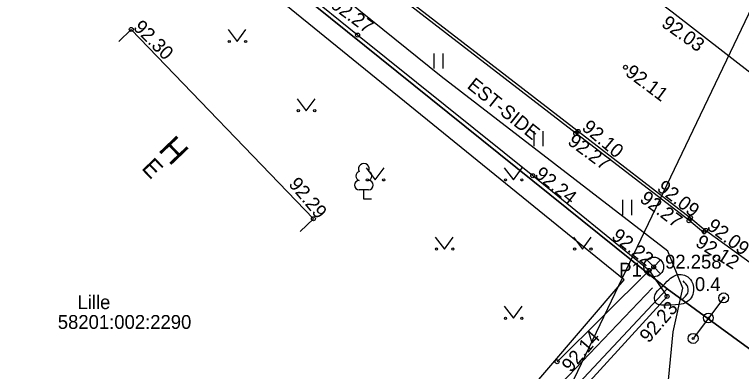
# Model space of a CAD drawing. Extents: x 629029 to 641990, y 6443658 to 6449700.
# Drawn here: x 636789.22 to 636826.05, y 6445019.81 to 6445037.87 of the extents above; entities that cross this region are included whole.
import ezdxf

# ---------------------------------------------------------------- set-up
doc = ezdxf.new("R2010")
doc.units = 0
for name, color, linetype in [('AED', 7, 'Continuous'), ('ALUSVORK', 7, 'Continuous'), ('HALJASTUS', 7, 'Continuous'), ('HOONE', 7, 'Continuous'), ('KORGUS-EH2000', 7, 'Continuous'), ('LIIKLUS', 7, 'Continuous'), ('MOOTPIIR', 7, 'Continuous'), ('MPOHULIIN', 7, 'Continuous'), ('PIIR', 7, 'Continuous'), ('PUU', 7, 'Continuous'), ('RELJEEF', 7, 'Continuous'), ('SITRASS', 7, 'Continuous'), ('TEE', 7, 'Continuous')]:
    doc.layers.add(name, color=color, linetype=linetype)

msp = doc.modelspace()

# ---------------------------------------------------------------- linework, layer by layer
at = {"layer": 'AED'}
msp.add_lwpolyline([(636816.713, 6445020.3), (636821.377, 6445024.921), (636815.478, 6445029.712), (636806.604, 6445036.827), (636801.159, 6445041.227), (636800.237, 6445041.976), (636796.704, 6445038.494)], dxfattribs=at)
at = {"layer": 'ALUSVORK'}
for points in [[(636821.251, 6445024.743), (636821.605, 6445025.097), (636821.251, 6445025.451)], [(636821.959, 6445025.451), (636821.605, 6445025.097), (636821.959, 6445024.743)]]:
    msp.add_lwpolyline(points, dxfattribs=at)
msp.add_circle((636821.605, 6445025.097), 0.5, dxfattribs=at)
at = {"layer": 'HALJASTUS'}
for p, q in [((636800.037, 6445037.107), (636800.5, 6445036.5)), ((636800.5, 6445036.5), (636800.946, 6445037.107)), ((636810.467, 6445035.897), (636810.467, 6445035.136)), ((636810.922, 6445035.897), (636810.922, 6445035.136)), ((636803.537, 6445033.607), (636804, 6445033)), ((636804, 6445033), (636804.446, 6445033.607)), ((636815.538, 6445031.966), (636815.538, 6445031.205)), ((636815.993, 6445031.966), (636815.993, 6445031.205)), ((636807.037, 6445030.107), (636807.5, 6445029.5)), ((636807.5, 6445029.5), (636807.946, 6445030.107)), ((636814.037, 6445030.107), (636814.5, 6445029.5)), ((636814.5, 6445029.5), (636814.946, 6445030.107)), ((636820.019, 6445028.484), (636820.019, 6445027.722)), ((636820.474, 6445028.484), (636820.474, 6445027.722)), ((636810.537, 6445026.607), (636811, 6445026)), ((636811, 6445026), (636811.446, 6445026.607)), ((636817.537, 6445026.607), (636818, 6445026)), ((636818, 6445026), (636818.446, 6445026.607)), ((636821.553, 6445024.035), (636816.941, 6445019.215)), ((636814.037, 6445023.107), (636814.5, 6445022.5)), ((636814.5, 6445022.5), (636814.946, 6445023.107))]:
    msp.add_line(p, q, dxfattribs=at)
msp.add_lwpolyline([(636821.377, 6445024.921), (636822.284, 6445023.607), (636818.001, 6445018.911)], dxfattribs=at)
for centre in [(636800.099, 6445036.5), (636800.928, 6445036.5), (636803.599, 6445033), (636804.428, 6445033), (636807.099, 6445029.5), (636807.928, 6445029.5), (636814.099, 6445029.5), (636814.928, 6445029.5), (636810.599, 6445026), (636811.428, 6445026), (636817.599, 6445026), (636818.428, 6445026), (636814.099, 6445022.5), (636814.928, 6445022.5)]:
    msp.add_circle(centre, 0.055, dxfattribs=at)
at = {"layer": 'HOONE'}
msp.add_lwpolyline([(636803.696, 6445026.889), (636804.366, 6445027.535), (636795.131, 6445037.115), (636794.502, 6445036.508)], dxfattribs=at)
at = {"layer": 'KORGUS-EH2000'}
for centre in [(636795.131, 6445037.115), (636806.604, 6445036.827), (636820.177, 6445035.198), (636817.653, 6445031.853), (636817.777, 6445031.958), (636815.478, 6445029.712), (636804.366, 6445027.535), (636823.397, 6445027.43), (636823.466, 6445027.587), (636824.164, 6445026.87), (636824.237, 6445026.948), (636821.605, 6445025.097), (636821.377, 6445024.921), (636822.284, 6445023.607), (636816.713, 6445020.3)]:
    msp.add_circle(centre, 0.1, dxfattribs=at)
at = {"layer": 'LIIKLUS'}
msp.add_line((636825.155, 6445023.531), (636823.605, 6445021.477), dxfattribs=at)
for centre, radius in [((636825.155, 6445023.531), 0.25), ((636825.155, 6445023.531), 0.05), ((636824.377, 6445022.513), 0.25), ((636824.377, 6445022.513), 0.05), ((636823.605, 6445021.477), 0.25), ((636823.605, 6445021.477), 0.05)]:
    msp.add_circle(centre, radius, dxfattribs=at)
at = {"layer": 'MOOTPIIR'}
msp.add_lwpolyline([(636950.066, 6445258.879), (636880.688, 6445116.257), (636843.888, 6445041.45), (636845.456, 6445035.9), (636836.045, 6445003.926), (636832.277, 6444999.548), (636812.065, 6445015.069), (636820.118, 6445024.437), (636790.678, 6445048.328), (636730.426, 6445094.829), (636739.114, 6445108.167), (636774.656, 6445080.419), (636818.401, 6445047.121), (636829.034, 6445050.852), (636935.555, 6445263.898)], dxfattribs=at)
at = {"layer": 'MPOHULIIN'}
msp.add_lwpolyline([(636813.81, 6445011.58), (636834.351, 6445054.453), (636856.412, 6445101.01), (636879.939, 6445150.524), (636903.404, 6445200.455), (636901.923, 6445208.874)], dxfattribs=at)
at = {"layer": 'PIIR'}
msp.add_lwpolyline([(636608.21, 6445183.04), (636625.19, 6445173.78), (636628.63, 6445171.34), (636683.84, 6445130.15), (636710.46, 6445110.72), (636742.77, 6445086.15), (636759.79, 6445072.71), (636792.39, 6445048.01), (636822.29, 6445023.99), (636833.85, 6445015.57), (636842.13, 6445026.94), (636838.1, 6445029.84), (636826.95, 6445038.43), (636817.55, 6445045.79), (636751.87, 6445095.75), (636687.12, 6445146.04), (636667.1, 6445161.47), (636650.32, 6445173.9), (636637.53, 6445182.84), (636614.38, 6445195.62), (636604.41, 6445200.03)], dxfattribs=at)
for points in [[(636792.39, 6445048.01), (636721.8, 6444965.05), (636797.29, 6444917.57), (636817.88, 6444981.34), (636797.19, 6444997.23), (636822.29, 6445023.99)], [(636822.29, 6445023.99), (636797.19, 6444997.23), (636817.88, 6444981.34), (636833.85, 6445015.57)]]:
    msp.add_lwpolyline(points, close=True, dxfattribs=at)
at = {"layer": 'PUU'}
for p, q in [((636807.163, 6445029.002), (636806.683, 6445029.002)), ((636806.923, 6445028.527), (636806.923, 6445029.002)), ((636807.303, 6445028.527), (636806.923, 6445028.527))]:
    msp.add_line(p, q, dxfattribs=at)
for centre, radius, start, end in [((636806.923, 6445030.047), 0.277, 332.5799, 207.4201), ((636806.753, 6445029.7), 0.233, 109.0217, 253.1415), ((636807.094, 6445029.7), 0.233, 286.8508, 70.9859), ((636806.686, 6445029.239), 0.238, 90.0016, 269.3953), ((636807.161, 6445029.239), 0.238, 270.6047, 89.9984)]:
    msp.add_arc(centre, radius, start, end, dxfattribs=at)
at = {"layer": 'RELJEEF'}
for points in [[(636821.647, 6445023.56), (636821.666, 6445023.635), (636821.687, 6445023.7), (636821.71, 6445023.753), (636821.74, 6445023.811), (636821.791, 6445023.881), (636821.853, 6445023.944), (636821.939, 6445024.021), (636822.076, 6445024.146), (636822.166, 6445024.236), (636822.294, 6445024.368), (636822.366, 6445024.439), (636822.463, 6445024.523), (636822.539, 6445024.578), (636822.627, 6445024.632), (636822.736, 6445024.682), (636822.825, 6445024.709), (636822.921, 6445024.72), (636823.005, 6445024.717), (636823.091, 6445024.701), (636823.168, 6445024.676), (636823.268, 6445024.629), (636823.33, 6445024.59), (636823.412, 6445024.522), (636823.468, 6445024.462), (636823.526, 6445024.38), (636823.559, 6445024.317), (636823.591, 6445024.236), (636823.614, 6445024.153), (636823.626, 6445024.071), (636823.631, 6445023.987), (636823.628, 6445023.895), (636823.614, 6445023.8), (636823.589, 6445023.71), (636823.55, 6445023.616), (636823.508, 6445023.541), (636823.454, 6445023.469), (636823.395, 6445023.404), (636823.339, 6445023.356), (636823.266, 6445023.306), (636823.18, 6445023.263), (636823.106, 6445023.235), (636823.004, 6445023.21), (636822.868, 6445023.189), (636822.711, 6445023.175), (636822.413, 6445023.162), (636822.151, 6445023.161), (636821.994, 6445023.167), (636821.899, 6445023.18), (636821.826, 6445023.202), (636821.767, 6445023.234), (636821.72, 6445023.28), (636821.686, 6445023.336), (636821.664, 6445023.413), (636821.652, 6445023.488), (636821.647, 6445023.56)], [(636823.032, 6445023.43), (636823.075, 6445023.475), (636823.143, 6445023.548), (636823.211, 6445023.622), (636823.279, 6445023.695), (636823.335, 6445023.777), (636823.36, 6445023.874), (636823.36, 6445023.973), (636823.339, 6445024.071), (636823.297, 6445024.161), (636823.234, 6445024.239), (636823.168, 6445024.314), (636823.102, 6445024.389)]]:
    msp.add_lwpolyline(points, dxfattribs=at)
at = {"layer": 'SITRASS'}
msp.add_lwpolyline([(636820.107, 6445003.814), (636821.901, 6445014.65), (636822.6, 6445021.817), (636823.085, 6445024.018), (636822.324, 6445025.893), (636810.844, 6445034.736), (636801.364, 6445042.379), (636798.475, 6445045.025), (636791.111, 6445051.058)], dxfattribs=at)
at = {"layer": 'TEE'}
for points in [[(636794.485, 6445050.319), (636795.234, 6445049.692), (636801.639, 6445044.387), (636802.999, 6445043.283), (636808.26, 6445039.136), (636817.692, 6445031.848), (636823.379, 6445027.478), (636824.148, 6445026.841)], [(636794.574, 6445050.426), (636795.323, 6445049.799), (636801.727, 6445044.495), (636803.086, 6445043.392), (636808.346, 6445039.246), (636817.777, 6445031.958), (636823.466, 6445027.587), (636824.237, 6445026.948)], [(636839.127, 6445025.134), (636831, 6445031.432), (636822.54, 6445037.992), (636815.606, 6445043.229)], [(636843.491, 6445012.091), (636834.705, 6445018.948), (636826.68, 6445025.173), (636824.237, 6445026.948)]]:
    msp.add_lwpolyline(points, dxfattribs=at)

# ---------------------------------------------------------------- texts
at = {"layer": 'ALUSVORK'}
for s, p in [('92.258', (636822.183, 6445025.014)), ('P1', (636819.861, 6445024.607))]:
    msp.add_text(s, height=0.7, dxfattribs=at).set_placement(p)
at = {"layer": 'HOONE'}
for s, height, p in [('H', 1.2, (636796.46, 6445031.006)), ('E', 0.9, (636795.615, 6445030.074))]:
    msp.add_text(s, height=height, rotation=313.6173, dxfattribs=at).set_placement(p)
at = {"layer": 'KORGUS-EH2000'}
for s, rotation, p in [('92.27', 323.6525, (636805.189, 6445038.254)), ('92.03', 324.4623, (636821.95, 6445037.304)), ('92.30', 315, (636795.191, 6445037.17)), ('92.11', 323.2858, (636820.121, 6445034.831)), ('92.10', 319.7636, (636817.918, 6445032.073)), ('92.27', 323.6156, (636817.196, 6445031.339)), ('92.24', 321.3402, (636815.521, 6445029.69)), ('92.29', 309.9364, (636803.071, 6445029.269)), ('92.09', 322.4716, (636821.723, 6445028.998)), ('92.27', 322.9175, (636820.851, 6445028.443)), ('92.09', 322.7652, (636824.248, 6445027.051)), ('92.22', 321.2984, (636819.417, 6445026.562)), ('92.12', 327.8174, (636823.67, 6445026.189)), ('92.23', 49.3383, (636821.351, 6445021.208)), ('92.14', 48.9219, (636817.403, 6445019.724))]:
    msp.add_text(s, height=0.7, rotation=rotation, dxfattribs=at).set_placement(p)
at = {"layer": 'PIIR'}
for s, p in [('Lille', (636792.411, 6445022.962)), ('58201:002:2290', (636791.411, 6445021.962))]:
    msp.add_text(s, height=0.7, dxfattribs=at).set_placement(p)
at = {"layer": 'RELJEEF'}
msp.add_text('0.4', height=0.7, dxfattribs=at).set_placement((636823.696, 6445023.877))
at = {"layer": 'SITRASS'}
msp.add_text('EST-SIDE', height=0.7, rotation=321.2552, dxfattribs=at).set_placement((636812.107, 6445034.182))

doc.saveas('drawing.dxf')
